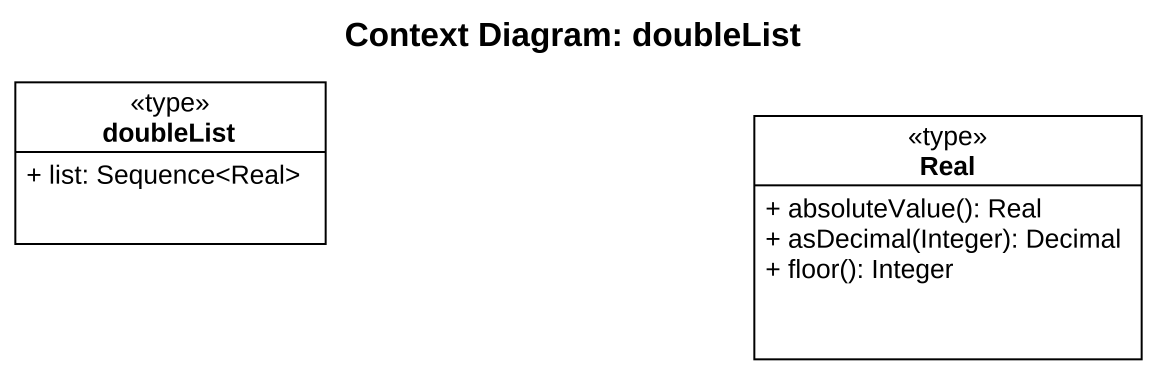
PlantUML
@startuml
title Context Diagram: doubleList
hide circle
hide empty members
skinparam classAttributeIconSize 0
class doubleList <<type>> {
  + list: Sequence<Real>
}
class Real <<type>> {
  + absoluteValue(): Real
  + asDecimal(Integer): Decimal
  + floor(): Integer
}
@enduml
